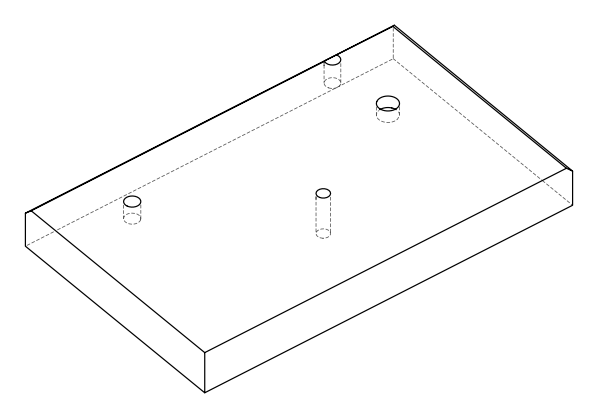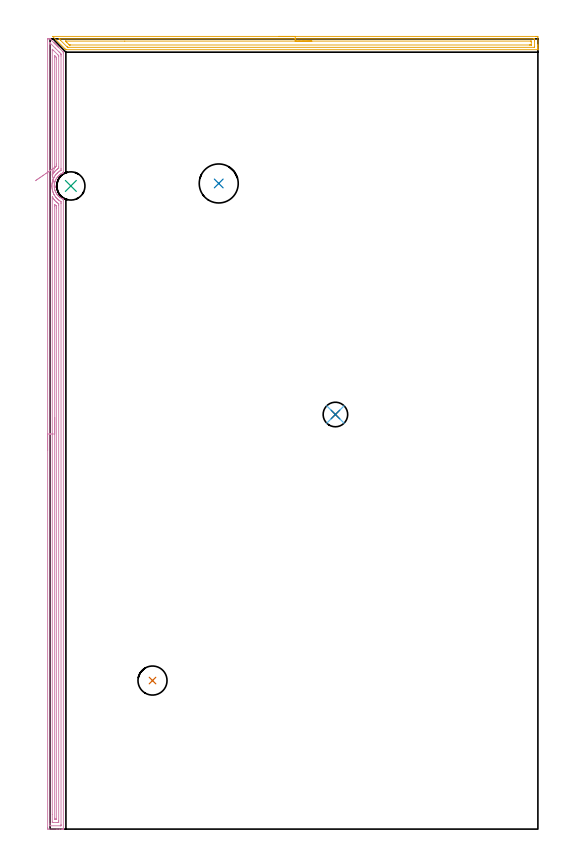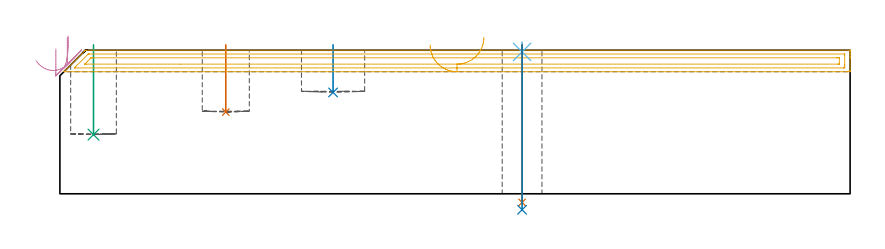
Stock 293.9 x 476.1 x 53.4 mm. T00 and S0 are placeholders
(PLAN: 8 operations, 6 tool changes, 23.3 min)
(1 INDEXABLE_INSERT_DRILL_BLIND_HOLE_FROM_SOLID | STEP1POCKET | NXT0302_006 | 0.1 min | 5470 mm3)
(2 INDEXABLE_INSERT_DRILL_BLIND_HOLE_FROM_SOLID_1 | STEP1POCKET_1 | NXT0302_018 | 0.07 min | 6680 mm3)
(3 INDEXABLE_INSERT_DRILL_BLIND_HOLE_FROM_SOLID_2 | STEP1POCKET_2 | NXT0302_005 | 0.14 min | 7065 mm3)
(4 AREA_MILL | FG_CHAMFER_SURFACE | UGT0205_001 | 15.29 min | 21339 mm3)
(5 AREA_MILL_1 | FG_CHAMFER_SURFACE_1 | UGT0205_001 | 7.15 min | 9186 mm3)
(6 SPOT_DRILL | STEP1HOLE | NXT0321_9005460120000 | 0.03 min | 3 mm3)
(7 DRILL_THROUGH_HOLE_INTO_CENTER | STEP1HOLE | NXT0301_065 | 0.24 min | 3677 mm3)
(8 DRILL_TO_ENLARGE_THROUGH_HOLE | STEP1HOLE | UGT0301_279 | 0.25 min | 5478 mm3)
(TOOL NXT0302_006 | Index. Insert Drill 17.5mm [880-D1750L25-05] | D17.5 PA176 FL88 Z2)
(TOOL NXT0302_018 | Index. Insert Drill 23.5mm [880-D2350L25-03] | D23.5 PA176 FL71 Z2)
(TOOL NXT0302_005 | Index. Insert Drill 17mm [880-D1700L20-05] | D17 PA176 FL85 Z2)
(TOOL UGT0205_001 | Chamfer Mill 20 x 3 x 45 deg. | D20 FL50 Z2)
(TOOL NXT0321_9005460120000 | NC Spot Drill, 142deg, 12mm, Carbide, Uncoated | D12 PA142 FL30 Z2)
(TOOL NXT0301_065 | Carbide Drill 9.4mm [860.1-0940-075A1-MM 2214] | D9.4 PA140 FL98 Z2)
(TOOL UGT0301_279 | Twist Drill 14.8 mm | D14.8 PA118 FL114 Z2)
(OP 1 INDEXABLE_INSERT_DRILL_BLIND_HOLE_FROM_SOLID)
G17 G21 G94 G90
T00 M6
G54
G17 G0 G90 X61.7 Y89.5 S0 M3
G43 Z63.4 H1
G94 G81 G98 Z30.4 F250. R55.4
G80
M5
M2
(OP 2 INDEXABLE_INSERT_DRILL_BLIND_HOLE_FROM_SOLID_1)
G17 G21 G94 G90
T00 M6
G54
G17 G0 G90 X101.6 Y389. S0 M3
G43 Z63.4 H1
G94 G81 G98 Z37.7 F250. R55.4
G80
M5
M2
(OP 3 INDEXABLE_INSERT_DRILL_BLIND_HOLE_FROM_SOLID_2)
G17 G21 G94 G90
T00 M6
G54
G17 G0 G90 X12.5 Y387.5 S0 M3
G43 Z63.4 H1
G94 G81 G98 Z22. F250. R55.4
G80
M5
M2
(OP 4 AREA_MILL)
G17 G21 G94 G90
T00 M6
G54
G17 G0 G90 X-1.5 Y228.05 S1061 M3
G43 Z63.4 H0
Z53.9
G94 G1 Y228.088 Z53.028 F250.
Y228.202 Z52.164
Y228.391 Z51.312
Y228.653 Z50.48
Y228.987 Z49.674
Y229.39 Z48.9
Y229.859 Z48.164
Y230.39 Z47.472
Y230.979 Z46.829
Y231.622 Z46.24
Y232.314 Z45.709
Y233.05 Z45.24
Y233.824 Z44.837
Y234.63 Z44.503
Y235.462 Z44.241
Y236.314 Z44.052
Y237.178 Z43.938
Y238.05 Z43.9
Y475.659
X-1.497 Y475.917 Z43.903
X-1.491 Y476.097 Z43.905
X-1.486 Y476.099 Z43.91
X-1.308 Y476.1 Z44.087
X-1.129 Z44.266
X-0.059 Z45.339
X-0.034 Y476.098 Z45.364
X-0.005 Y476.094 Z45.392
X0.035 Y476.066 Z45.433
X0.185 Y475.917 Z45.582
X0.623 Y475.477 Z46.023
X2.374 Y473.727 Z47.771
X2.419 Y473.681 Z47.818
X2.617 Y473.483 Z48.016
X2.666 Y473.435 Z48.063
X2.717 Y473.383 Z48.116
X2.903 Y473.197 Z48.302
X2.958 Y473.143 Z48.355
X3.015 Y473.085 Z48.414
X3.189 Y472.911 Z48.588
X3.25 Y472.852 Z48.647
X3.314 Y472.787 Z48.713
X3.475 Y472.625 Z48.874
X3.542 Y472.56 Z48.938
X3.612 Y472.489 Z49.011
X3.761 Y472.339 Z49.16
X3.834 Y472.268 Z49.23
X3.91 Y472.191 Z49.309
X4.047 Y472.053 Z49.446
X4.126 Y471.976 Z49.522
X4.208 Y471.893 Z49.607
X4.333 Y471.767 Z49.732
X4.418 Y471.684 Z49.814
X4.506 Y471.595 Z49.905
X4.619 Y471.481 Z50.018
X4.71 Y471.392 Z50.106
X4.804 Y471.297 Z50.203
X4.905 Y471.195 Z50.305
X5.001 Y471.1 Z50.397
X5.102 Y470.998 Z50.501
X5.191 Y470.909 Z50.591
X5.293 Y470.808 Z50.689
X7.629 Y468.473 Z53.025
X7.784 Y468.316 Z53.184
X7.832 Y468.267 Z53.231
X7.998 Y468.095 Z53.387
X8. Y467.421 Z53.4
Y395.883
Y395.461 Z53.385
X7.885 Y395.406 Z53.274
X7.722 Y395.332 Z53.116
X7.687 Y395.318 Z53.085
X7.43 Y395.203 Z52.828
X7.191 Y395.087 Z52.588
X6.986 Y394.988 Z52.384
X6.866 Y394.926 Z52.263
X6.753 Y394.856 Z52.149
X6.578 Y394.75 Z51.978
X6.474 Y394.687 Z51.873
X6.315 Y394.578 Z51.711
X6.154 Y394.471 Z51.554
X6.091 Y394.429 Z51.49
X6.043 Y394.392 Z51.442
X5.877 Y394.265 Z51.273
X5.67 Y394.11 Z51.07
X5.649 Y394.094 Z51.049
X5.567 Y394.032 Z50.966
X5.439 Y393.918 Z50.836
X5.197 Y393.705 Z50.596
X5.041 Y393.552 Z50.441
X4.914 Y393.427 Z50.314
X4.701 Y393.2 Z50.101
X4.643 Y393.138 Z50.042
X4.304 Y392.724 Z49.701
X3.955 Y392.244 Z49.354
X3.68 Y391.802 Z49.077
X3.426 Y391.35 Z48.823
X3.254 Y390.976 Z48.654
X3.215 Y390.89 Z48.614
X3.065 Y390.517 Z48.461
X3.039 Y390.456 Z48.437
X2.89 Y390.011 Z48.285
X2.762 Y389.562 Z48.159
X2.695 Y389.264 Z48.094
X2.662 Y389.116 Z48.061
X2.586 Y388.668 Z47.985
X2.545 Y388.325 Z47.943
X2.517 Y387.981 Z47.913
X2.51 Y387.775 Z47.906
X2.509 Y387.449 Z47.903
X2.508 Y387.397
X2.515 Y387.019 Z47.915
X2.528 Y386.881 Z47.924
X2.534 Y386.828 Z47.928
X2.543 Y386.74 Z47.939
X2.551 Y386.664 Z47.949
X2.576 Y386.433 Z47.974
X2.637 Y386.046 Z48.031
X2.645 Y385.987 Z48.042
X2.738 Y385.539 Z48.136
X2.856 Y385.093 Z48.253
X3.003 Y384.644 Z48.401
X3.069 Y384.472 Z48.466
X3.152 Y384.258 Z48.547
X3.173 Y384.199 Z48.57
X3.232 Y384.061 Z48.632
X3.25 Y384.021 Z48.65
X3.286 Y383.938 Z48.686
X3.349 Y383.81 Z48.746
X3.41 Y383.683 Z48.808
X3.615 Y383.305 Z49.013
X3.834 Y382.952 Z49.231
X3.894 Y382.853 Z49.292
X4.196 Y382.411 Z49.595
X4.244 Y382.349 Z49.643
X4.303 Y382.271 Z49.703
X4.418 Y382.135 Z49.817
X4.628 Y381.888 Z50.026
X4.967 Y381.517 Z50.365
X5.001 Y381.484 Z50.4
X5.197 Y381.295 Z50.597
X5.225 Y381.271 Z50.625
X5.439 Y381.088 Z50.835
X5.564 Y380.979 Z50.963
X5.597 Y380.95 Z50.996
X5.794 Y380.794 Z51.193
X5.877 Y380.729 Z51.274
X5.937 Y380.681 Z51.336
X6.009 Y380.624 Z51.408
X6.091 Y380.565 Z51.491
X6.315 Y380.42 Z51.714
X6.533 Y380.279 Z51.932
X6.985 Y380.019 Z52.384
X7.04 Y379.991 Z52.439
X7.191 Y379.916 Z52.586
X7.447 Y379.786 Z52.846
X7.56 Y379.73 Z52.958
X7.629 Y379.701 Z53.026
X7.672 Y379.683 Z53.069
X7.999 Y379.539 Z53.386
X8. Y378.892 Z53.4
Y0.182
X8.004 Y0.01 Z53.395
X7.849 Y0.002 Z53.242
X7.695 Y0. Z53.095
X7.471 Z52.871
X6.753 Z52.148
X5.518 Z50.915
X4.126 Z49.521
X-1.129 Y0.001 Z44.269
X-1.493 Y0.01 Z43.905
X-1.497 Y0.254 Z43.901
X-1.5 Y0.63 Z43.9
Y1.01
Y238.05
X-0.086 Z45.314
X-0.085 Y472.787 Z45.315
X-0.082 Y473.506 Z45.318
X-0.079 Y473.681 Z45.321
X-0.074 Y473.716 Z45.326
X-0.067 Y473.711 Z45.333
X-0.033 Y473.681 Z45.367
X3.099 Y470.551 Z48.499
X5.335 Y468.316 Z50.735
X5.877 Y467.772 Z51.277
X6.224 Y467.421 Z51.624
X6.579 Y467.055 Z51.979
X6.584 Y466.7 Z51.984
X6.585 Y466.527 Z51.985
X6.586 Y465.804 Z51.986
X6.585 Y397.842 Z51.985
Y397.671
X6.579 Y396.954 Z51.979
X6.576 Y396.915 Z51.976
X6.537 Y396.892 Z51.937
X6.334 Y396.777 Z51.734
X6.049 Y396.601 Z51.449
X5.877 Y396.49 Z51.277
X5.519 Y396.248 Z50.919
X5.001 Y395.872 Z50.401
X4.534 Y395.466 Z49.934
X4.126 Y395.084 Z49.526
X4.078 Y395.037 Z49.478
X4.031 Y394.988 Z49.431
X3.661 Y394.569 Z49.061
X3.272 Y394.094 Z48.672
X3.262 Y394.082 Z48.662
X3.25 Y394.065 Z48.65
X2.899 Y393.559 Z48.299
X2.672 Y393.2 Z48.072
X2.56 Y393.011 Z47.96
X2.374 Y392.685 Z47.774
X2.246 Y392.437 Z47.646
X2.184 Y392.306 Z47.584
X1.971 Y391.823 Z47.371
X1.803 Y391.411 Z47.203
X1.754 Y391.281 Z47.154
X1.721 Y391.184 Z47.121
X1.506 Y390.513 Z46.906
X1.499 Y390.485 Z46.899
X1.336 Y389.789 Z46.736
X1.301 Y389.623 Z46.701
X1.202 Y389.032 Z46.602
X1.165 Y388.729 Z46.565
X1.118 Y388.223 Z46.518
X1.102 Y387.835 Z46.502
X1.099 Y387.349 Z46.499
X1.109 Y386.94 Z46.509
X1.155 Y386.397 Z46.555
X1.195 Y386.046 Z46.595
X1.31 Y385.345 Z46.71
X1.35 Y385.152 Z46.75
X1.499 Y384.519 Z46.899
X1.572 Y384.258 Z46.972
X1.585 Y384.214 Z46.985
X1.606 Y384.148 Z47.006
X1.771 Y383.679 Z47.171
X1.892 Y383.363 Z47.292
X1.989 Y383.121 Z47.389
X2.198 Y382.649 Z47.598
X2.29 Y382.469 Z47.69
X2.374 Y382.316 Z47.774
X2.814 Y381.575 Z48.214
X3.25 Y380.937 Z48.65
X3.454 Y380.681 Z48.854
X3.764 Y380.315 Z49.164
X4.126 Y379.921 Z49.526
X4.259 Y379.786 Z49.659
X4.652 Y379.434 Z50.052
X5.001 Y379.141 Z50.401
X5.315 Y378.892 Z50.715
X5.877 Y378.514 Z51.277
X6.573 Y378.093 Z51.973
X6.579 Y377.998 Z51.979
X6.585 Y377.276 Z51.985
Y377.104
Y2.59
X6.584 Y2.419 Z51.984
X6.58 Y2.058 Z51.98
X6.579 Y2.021 Z51.979
X6.533 Y2.01 Z51.933
X6.424 Y2.005 Z51.824
X6.286 Y2.001 Z51.686
X0.156 Z45.556
X-0.024 Y2.007 Z45.376
X-0.058 Y2.01 Z45.342
X-0.079 Y2.02 Z45.321
X-0.081 Y2.061 Z45.319
X-0.084 Y2.247 Z45.316
X-0.085 Y2.419 Z45.315
X-0.086 Y3.142 Z45.314
Y238.05
X1.328 Z46.728
X1.329 Y380.773 Z46.729
X1.331 Y380.852 Z46.731
X1.335 Y380.926 Z46.735
X1.406 Y380.816 Z46.806
X1.478 Y380.701 Z46.878
X1.499 Y380.667 Z46.899
X1.835 Y380.131 Z47.235
X2.07 Y379.786 Z47.47
X2.374 Y379.362 Z47.774
X2.763 Y378.892 Z48.163
X3.25 Y378.35 Z48.65
X3.615 Y377.998 Z49.015
X4.126 Y377.55 Z49.526
X4.681 Y377.104 Z50.081
X5.132 Y376.788 Z50.532
X5.154 Y376.77 Z50.554
X5.162 Y376.76 Z50.562
X5.164 Y376.729 Z50.564
X5.17 Y376.383 Z50.57
X5.171 Y376.209 Z50.571
Y376.036
Y4.928
X5.17 Y4.207 Z50.57
X5.168 Y4.038 Z50.568
X5.165 Y4.016 Z50.565
X5.152 Y4.01 Z50.552
X5.103 Y4.005 Z50.503
X5.001 Y4.002 Z50.401
X4.329 Y4. Z49.729
X1.702 Z47.102
X1.499 Z46.899
X1.431 Y4.001 Z46.831
X1.377 Y4.004 Z46.777
X1.343 Y4.01 Z46.743
X1.335 Y4.017 Z46.735
X1.333 Y4.034 Z46.733
X1.329 Y4.207 Z46.729
X1.328 Y8.741 Z46.728
Y238.05
X2.743 Z48.143
Y375.315
X2.745 Y375.83 Z48.145
X2.75 Y376.209 Z48.15
X2.755 Y376.384 Z48.155
X3.69 Y375.581 Z49.09
X3.738 Y375.538 Z49.138
X3.75 Y375.486 Z49.15
X3.752 Y375.315 Z49.152
X3.756 Y374.798 Z49.156
X3.757 Y374.421 Z49.157
Y373.903
X3.756 Y6.199 Z49.156
X3.754 Y6.062 Z49.154
X3.751 Y6.02 Z49.151
X3.748 Y6.01 Z49.148
X3.739 Y6.007 Z49.139
X3.686 Y6.003 Z49.086
X3.25 Y6. Z48.65
X2.815 Y6.007 Z48.215
X2.763 Y6.01 Z48.163
X2.749 Y6.016 Z48.149
X2.747 Y6.033 Z48.147
X2.744 Y6.093 Z48.144
X2.743 Y6.151 Z48.143
Y6.514
Y238.05
Y238.922 Z48.181
Y239.787 Z48.295
Y240.638 Z48.483
Y241.47 Z48.746
Y242.276 Z49.08
Y243.05 Z49.482
Y243.786 Z49.951
Y244.478 Z50.482
Y245.121 Z51.072
Y245.71 Z51.715
Y246.242 Z52.407
Y246.71 Z53.143
Y247.113 Z53.917
Y247.447 Z54.722
Y247.709 Z55.555
Y247.898 Z56.406
Y248.012 Z57.271
Y248.05 Z58.143
G0 Z63.4
X3.065 Y386.797
Z58.729
G1 X3.102 Y386.642 Z57.871
X3.122 Y386.561 Z57.003
X3.123 Y386.553 Z56.131
X3.108 Y386.619 Z55.261
X3.074 Y386.759 Z54.4
X3.024 Y386.971 Z53.556
X2.957 Y387.255 Z52.733
X2.873 Y387.606 Z51.939
X2.774 Y388.024 Z51.18
X2.66 Y388.505 Z50.461
X2.532 Y389.044 Z49.788
X2.39 Y389.639 Z49.165
X2.237 Y390.284 Z48.599
X2.073 Y390.975 Z48.092
X1.899 Y391.706 Z47.649
X1.717 Y392.472 Z47.273
X1.528 Y393.267 Z46.967
X1.334 Y394.085 Z46.734
X1.332 Y394.094 Z46.732
X1.33 Y394.11 Z46.73
X1.329 Y394.267 Z46.729
Y469.21
X1.331 Y469.382 Z46.731
X1.335 Y469.557 Z46.735
X1.345 Y469.844 Z46.745
X1.499 Y469.695 Z46.899
X1.99 Y469.21 Z47.39
X4.673 Y466.527 Z50.073
X5.001 Y466.193 Z50.401
X5.136 Y466.053 Z50.536
X5.165 Y466.011 Z50.565
X5.168 Y465.922 Z50.568
X5.17 Y465.807 Z50.57
X5.171 Y465.633 Z50.571
Y465.459
Y399.286
X5.168 Y398.565 Z50.568
X5.165 Y398.399 Z50.565
X5.157 Y398.241 Z50.557
X4.742 Y397.936 Z50.142
X4.385 Y397.671 Z49.785
X4.24 Y397.554 Z49.64
X4.126 Y397.458 Z49.526
X3.765 Y397.145 Z49.165
X3.369 Y396.777 Z48.769
X3.309 Y396.717 Z48.709
X3.25 Y396.656 Z48.65
X2.888 Y396.253 Z48.288
X2.57 Y395.883 Z47.97
X2.482 Y395.773 Z47.882
X2.374 Y395.634 Z47.774
X2.105 Y395.264 Z47.505
X1.909 Y394.988 Z47.309
X1.746 Y394.736 Z47.146
X1.499 Y394.341 Z46.899
X1.407 Y394.188 Z46.807
X1.35 Y394.094 Z46.75
X1.341 Y394.087 Z46.741
X1.334 Y394.085 Z46.734
X2.749 Y398.617 Z48.149
X2.747 Y398.661 Z48.147
X2.744 Y398.779 Z48.144
X2.743 Y398.858 Z48.143
Y399.083
Y465.257
X2.744 Y465.633 Z48.144
X2.747 Y465.935 Z48.147
X2.749 Y465.988 Z48.149
X2.86 Y465.883 Z48.26
X3.118 Y465.633 Z48.518
X3.25 Y465.501 Z48.65
X3.625 Y465.119 Z49.025
X3.718 Y465.021 Z49.118
X3.75 Y464.97 Z49.15
X3.753 Y464.911 Z49.153
X3.755 Y464.739 Z49.155
X3.757 Y464.221 Z49.157
Y463.845
Y400.73
X3.755 Y400.354 Z49.155
X3.75 Y399.843 Z49.15
X3.74 Y399.46 Z49.14
X3.47 Y399.234 Z48.87
X3.25 Y399.048 Z48.65
X2.995 Y398.826 Z48.395
X2.826 Y398.677 Z48.226
X2.771 Y398.632 Z48.171
X2.749 Y398.617 Z48.149
X2.175 Y398.223 Z47.624
X1.565 Y397.804 Z47.162
X0.924 Y397.364 Z46.766
X0.258 Y396.907 Z46.439
X-0.43 Y396.434 Z46.184
X-1.134 Y395.951 Z46.003
X-1.847 Y395.461 Z45.896
X-2.566 Y394.968 Z45.866
X-3.284 Y394.475 Z45.912
X-3.997 Y393.986 Z46.033
X-4.697 Y393.504 Z46.229
X-5.381 Y393.035 Z46.499
X-6.043 Y392.58 Z46.84
X-6.678 Y392.144 Z47.249
X-7.282 Y391.73 Z47.724
X-7.848 Y391.341 Z48.261
X-8.374 Y390.98 Z48.856
X-8.855 Y390.649 Z49.504
G0 Z63.4
M5
M2
(OP 5 AREA_MILL_1)
G17 G21 G94 G90
T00 M6
G54
G17 G0 G90 X137.7 Y477.6 S1061 M3
G43 Z63.4 H0
Z55.4
G94 G1 X137.738 Z54.528 F250.
X137.852 Z53.664
X138.041 Z52.812
X138.303 Z51.98
X138.637 Z51.174
X139.04 Z50.4
X139.508 Z49.664
X140.04 Z48.972
X140.629 Z48.329
X141.272 Z47.74
X141.964 Z47.208
X142.7 Z46.74
X143.474 Z46.337
X144.28 Z46.003
X145.112 Z45.741
X145.964 Z45.552
X146.828 Z45.438
X147.7 Z45.4
X292.81
X293.285 Y477.599 Z45.401
X293.754 Y477.595 Z45.403
X293.891 Y477.592 Z45.406
X293.9 Y477.131 Z45.866
Y472.717 Z50.277
Y472.168 Z50.829
Y471.835 Z51.162
Y471.285 Z51.711
Y470.952 Z52.043
Y470.285 Z52.715
Y469.955 Z53.045
Y469.61 Z53.38
X293.893 Y469.603 Z53.388
X293.732 Y469.6 Z53.4
X9.707
X9.504 Y469.604 Z53.389
X9.489 Y469.614 Z53.38
X9.348 Y469.75 Z53.247
X9.261 Y469.839 Z53.16
X9.031 Y470.069 Z52.93
X1.669 Y477.432 Z45.567
X1.535 Y477.572 Z45.427
X1.515 Y477.597 Z45.402
X1.669 Y477.6 Z45.4
X147.7
Y476.186 Z46.814
X291.498 Y476.185 Z46.815
X291.563
X291.878 Y476.179 Z46.821
X291.89 Y476.077 Z46.923
X291.897 Y475.854 Z47.146
X291.899 Y475.365 Z47.635
X291.9 Y474.969 Z48.031
X291.899 Y471.439 Z51.561
X291.892 Y471.041 Z51.959
X291.89 Y471.02 Z51.98
X291.885 Y471.018 Z51.982
X291.861 Y471.016 Z51.984
X291.81 Y471.015 Z51.985
X291.706 Y471.014 Z51.986
X10.983 Y471.015 Z51.985
X10.57 Y471.02 Z51.98
X10.548 Y471.021 Z51.979
X10.51 Y471.052 Z51.948
X10.426 Y471.129 Z51.871
X10.303 Y471.248 Z51.752
X6.184 Y475.365 Z47.635
X5.688 Y475.864 Z47.136
X5.478 Y476.081 Z46.919
X5.384 Y476.179 Z46.821
X5.688 Y476.184 Z46.816
X5.752 Y476.185 Z46.815
X147.7 Y476.186 Z46.814
Y474.772 Z48.228
X289.42 Y474.771 Z48.229
X289.712 Y474.769 Z48.231
X289.809 Y474.768 Z48.232
X289.878 Y474.765 Z48.235
X289.89 Y474.668 Z48.332
X289.895 Y474.483 Z48.517
X289.899 Y474.298 Z48.702
Y472.717 Z50.283
X289.898 Y472.534 Z50.466
X289.891 Y472.47 Z50.53
X289.885 Y472.435 Z50.565
X289.857 Y472.434 Z50.566
X289.712 Y472.431 Z50.569
X289.111 Y472.429 Z50.571
X288.819
X12.232
X11.94 Y472.431 Z50.569
X11.648 Y472.435 Z50.565
X11.573 Y472.438 Z50.562
X11.532 Y472.475 Z50.525
X11.447 Y472.555 Z50.445
X11.282 Y472.717 Z50.283
X11.047 Y472.952 Z50.048
X10.154 Y473.845 Z49.155
X9.519 Y474.483 Z48.517
X9.261 Y474.746 Z48.254
X9.252 Y474.765 Z48.235
X9.261 Y474.766 Z48.234
X9.862 Y474.771 Z48.229
X44.991 Y474.772 Z48.228
X147.7
X148.572 Z48.267
X149.436 Z48.38
X150.288 Z48.569
X151.12 Z48.832
X151.926 Z49.165
X152.7 Z49.568
X153.436 Z50.037
X154.128 Z50.568
X154.771 Z51.157
X155.36 Z51.801
X155.892 Z52.493
X156.36 Z53.228
X156.763 Z54.002
X157.097 Z54.808
X157.359 Z55.64
X157.548 Z56.492
X157.662 Z57.357
X157.7 Z58.228
G0 Z63.4
M5
M2
(OP 6 SPOT_DRILL)
G17 G21 G94 G90
T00 M6
G54
G17 G0 G90 X171.9 Y249.8 S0 M3
G43 Z63.4 H0
G94 G81 G98 Z52.763 F250. R56.4
G80
M5
M2
(OP 7 DRILL_THROUGH_HOLE_INTO_CENTER)
G17 G21 G94 G90
T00 M6
G54
G17 G0 G90 X171.9 Y249.8 S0 M3
G43 Z63.4 H1
G94 G73 G98 Z-3.211 F250. Q8.087 R55.4
G80
M5
M2
(OP 8 DRILL_TO_ENLARGE_THROUGH_HOLE)
G17 G21 G94 G90
T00 M6
G54
G17 G0 G90 X171.9 Y249.8 S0 M3
G43 Z63.4 H0
G94 G73 G98 Z-5.946 F250. Q11.869 R55.4
G80
M5
M2
